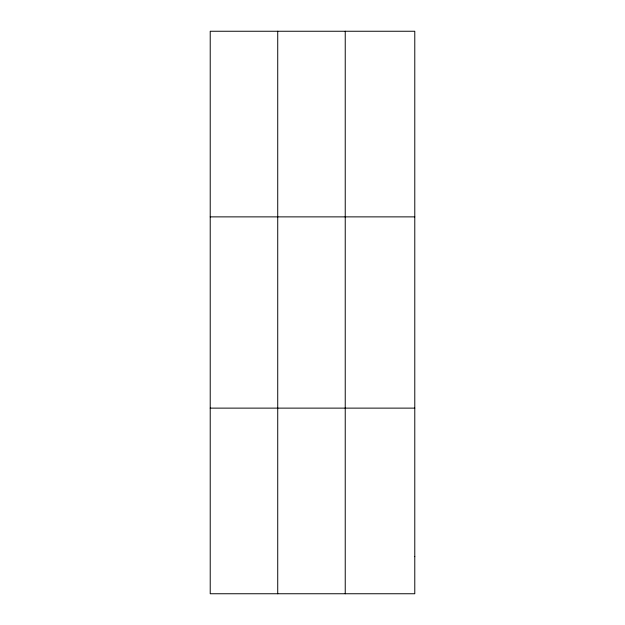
<?xml version="1.0" encoding="UTF-8"?>
<svg xmlns="http://www.w3.org/2000/svg" width="625" height="625" viewBox="0 0 625 625"><rect width="100%" height="100%" fill="white"/><g stroke="black" fill="none" stroke-linecap="round" stroke-linejoin="round"><path stroke-width="0.94" d="M277.727 31.25L277.727 593.75M345.234 31.25L345.234 593.75M210.219 216.875L414.781 216.875M210.219 408.125L414.781 408.125M414.781 556.625L414.781 593.75L210.219 593.75L210.219 31.25L414.781 31.25L414.781 556.625"/></g></svg>
